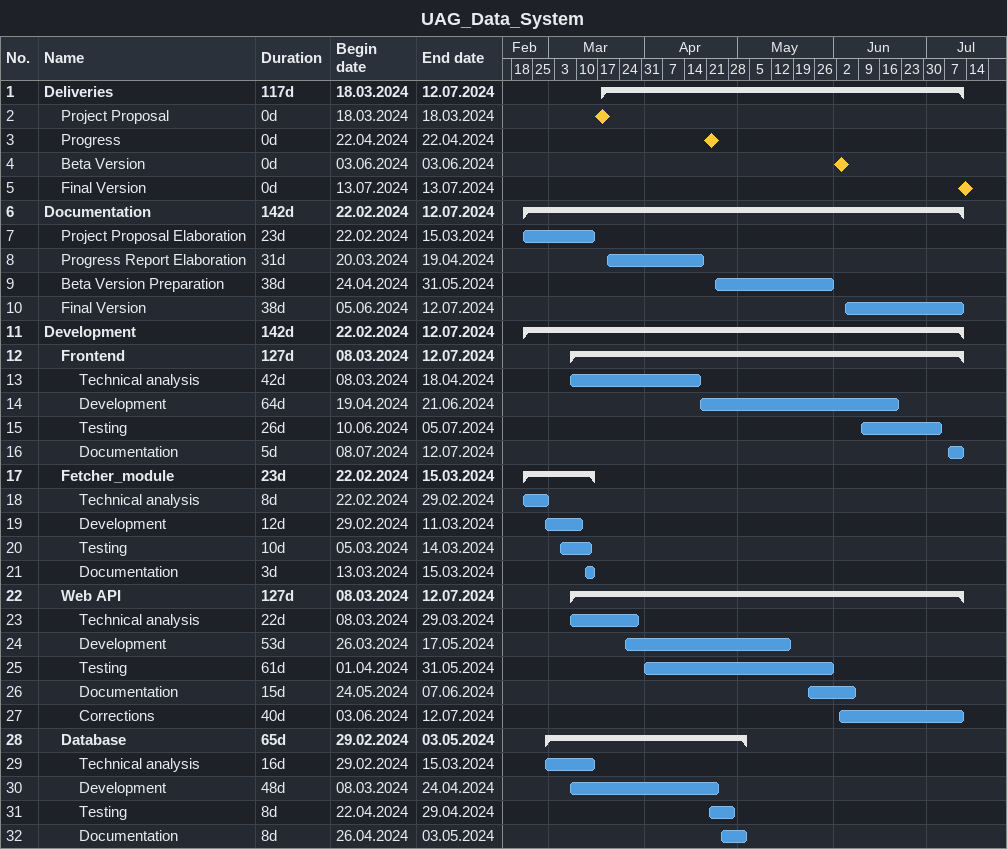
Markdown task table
UAG_Data_System

| ID | Level | Task | Duration | Start | Finish |
|---|---|---|---|---|---|
| 1 | 1 | **Deliveries** | 117d | 2024-03-18 | 2024-07-12 |
| 2 | 2 | Project Proposal | 0d | 2024-03-18 | 2024-03-18 |
| 3 | 2 | Progress | 0d | 2024-04-22 | 2024-04-22 |
| 4 | 2 | Beta Version | 0d | 2024-06-03 | 2024-06-03 |
| 5 | 2 | Final Version | 0d | 2024-07-13 | 2024-07-13 |
| 6 | 1 | **Documentation** | 142d | 2024-02-22 | 2024-07-12 |
| 7 | 2 | Project Proposal Elaboration | 23d | 2024-02-22 | 2024-03-15 |
| 8 | 2 | Progress Report Elaboration | 31d | 2024-03-20 | 2024-04-19 |
| 9 | 2 | Beta Version Preparation | 38d | 2024-04-24 | 2024-05-31 |
| 10 | 2 | Final Version | 38d | 2024-06-05 | 2024-07-12 |
| 11 | 1 | **Development** | 142d | 2024-02-22 | 2024-07-12 |
| 12 | 2 | **Frontend** | 127d | 2024-03-08 | 2024-07-12 |
| 13 | 3 | Technical analysis | 42d | 2024-03-08 | 2024-04-18 |
| 14 | 3 | Development | 64d | 2024-04-19 | 2024-06-21 |
| 15 | 3 | Testing | 26d | 2024-06-10 | 2024-07-05 |
| 16 | 3 | Documentation | 5d | 2024-07-08 | 2024-07-12 |
| 17 | 2 | **Fetcher_module** | 23d | 2024-02-22 | 2024-03-15 |
| 18 | 3 | Technical analysis | 8d | 2024-02-22 | 2024-02-29 |
| 19 | 3 | Development | 12d | 2024-02-29 | 2024-03-11 |
| 20 | 3 | Testing | 10d | 2024-03-05 | 2024-03-14 |
| 21 | 3 | Documentation | 3d | 2024-03-13 | 2024-03-15 |
| 22 | 2 | **Web API** | 127d | 2024-03-08 | 2024-07-12 |
| 23 | 3 | Technical analysis | 22d | 2024-03-08 | 2024-03-29 |
| 24 | 3 | Development | 53d | 2024-03-26 | 2024-05-17 |
| 25 | 3 | Testing | 61d | 2024-04-01 | 2024-05-31 |
| 26 | 3 | Documentation | 15d | 2024-05-24 | 2024-06-07 |
| 27 | 3 | Corrections | 40d | 2024-06-03 | 2024-07-12 |
| 28 | 2 | **Database** | 65d | 2024-02-29 | 2024-05-03 |
| 29 | 3 | Technical analysis | 16d | 2024-02-29 | 2024-03-15 |
| 30 | 3 | Development | 48d | 2024-03-08 | 2024-04-24 |
| 31 | 3 | Testing | 8d | 2024-04-22 | 2024-04-29 |
| 32 | 3 | Documentation | 8d | 2024-04-26 | 2024-05-03 |
